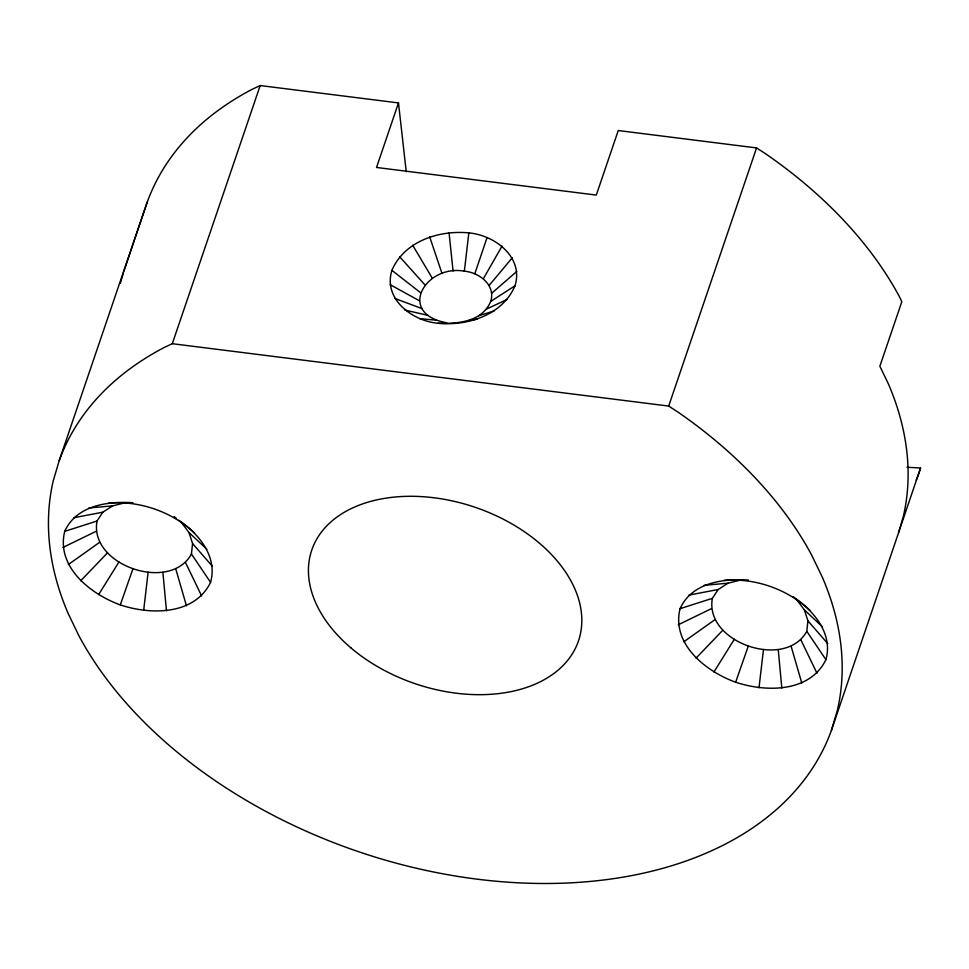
<?xml version="1.0" encoding="UTF-8"?>
<svg xmlns="http://www.w3.org/2000/svg" width="969" height="969" viewBox="0 0 969 969"><rect width="100%" height="100%" fill="white"/><g stroke="black" fill="none" stroke-linecap="round" stroke-linejoin="round"><path stroke-width="1.45" d="M178.744 520.232C198.778 533.689 217.807 556.727 210.564 582.345C194.563 615.351 150.534 615 120.289 604.91C90.565 594.118 55.899 566.877 64.717 531.363C76.321 505.467 107.62 501.034 132.959 502.729M181.058 522.025L189.016 532.562L192.577 543.573L191.426 553.989C170.132 593.089 88.7 565.181 97.045 521.007L102.823 512.201L112.658 505.879L125.582 502.645M792.945 596.638C813.33 610.337 833.328 633.411 825.927 659.659C809.914 692.665 765.885 692.314 735.641 682.224C705.916 671.432 671.263 644.191 680.068 608.677C691.684 582.781 722.971 578.348 748.31 580.043M796.409 599.339L804.367 609.876L807.94 620.887L806.777 631.303C785.484 670.403 704.063 642.495 712.397 598.321L718.174 589.515L728.01 583.193L740.934 579.959M143.666 610.434L148.136 572.158M438.073 323.258C457.429 323.961 482.114 322.011 490.738 301.407C495.874 285.031 479.122 272.422 464.369 271.175L468.826 232.899C439.248 229.919 404.327 241.124 391.912 270.351C382.925 298.997 412.249 321.066 438.073 323.258C467.664 326.238 502.584 315.034 514.987 285.807C523.975 257.16 494.65 235.092 468.826 232.899M759.018 687.748L763.487 649.472M446.794 322.81C396.224 313.702 425.367 264.053 464.369 271.175M406.241 171.743L398.489 102.92L260.189 85.551L252.025 89.378A409.003 270.472 18.8 0 0 147.118 202.424L59.23 460.59L53.21 480.963A409.003 270.472 18.8 0 0 68.121 613.401L78.961 635.894A409.003 270.472 18.8 0 0 477.232 879.174A409.003 270.472 18.8 0 0 831.402 730.432L920.55 468.003L906.948 467.264M120.326 283.311L123.499 272.543M147.118 202.424L123.899 271.199M831.402 730.432L837.422 710.059A409.003 270.472 18.8 0 0 822.524 577.621L811.683 555.128A409.003 270.472 18.8 0 0 677.961 412.091L668.695 406.072L172.3 343.704L164.136 347.532A409.003 270.472 18.8 0 0 59.23 460.59M898.578 532.538L903.338 516.441A409.003 270.472 18.8 0 0 888.44 384.003L879.864 366.221L901.836 301.686L899.559 296.962A409.003 270.472 18.8 0 0 765.849 153.938L756.571 147.918L618.258 130.536L596.298 195.072L376.529 167.467L398.489 102.92M920.55 468.003L919.29 472.278A409.003 270.472 18.8 0 1 916.214 480.2M474.798 273.803L487.092 237.502M172.3 343.704L260.189 85.551M668.695 406.072L756.571 147.918M120.289 604.91L133.007 568.585M735.641 682.224L748.359 645.899M483.361 278.697L502.063 246.078M98.596 594.687L118.969 561.972M713.947 672.001L734.32 639.286M489.188 285.395L512.274 257.778M80.73 580.758L107.414 552.96M696.093 658.072L722.765 630.274M491.743 293.219L516.731 271.477M68.436 564.479L99.456 542.434M683.799 641.793L714.807 619.748M490.738 301.407L514.987 285.807M62.924 547.461L95.883 531.424M678.276 624.775L711.234 608.738M486.305 309.172L507.223 299.397M64.717 531.363L97.045 521.007M680.068 608.677L712.397 598.321M478.856 315.737L494.19 310.892M73.644 517.761L102.823 512.201M688.995 595.075L718.174 589.515M469.141 320.473L477.184 319.176M88.845 507.986L112.658 505.879M704.197 585.3L728.01 583.193M108.819 502.996C140.033 500.67 171.622 511.608 194.551 532.962M724.17 580.31C755.384 577.984 786.973 588.922 809.902 610.276M419.807 318.656L436.353 320.182M404.836 310.08L427.801 315.276M394.625 298.379L421.963 308.59M390.18 284.692L419.42 300.765M391.912 270.351L420.413 292.577M174.117 516.622L176.431 518.427M804.367 609.876L822.196 626.543M189.016 532.562L206.845 549.229M399.676 256.761L424.858 284.813M807.94 620.887L827.72 643.561M192.577 543.573L212.368 566.247M806.777 631.303L825.927 659.659M191.426 553.989L210.564 582.345M412.709 245.266L432.295 278.236M801 640.097L816.988 673.261M185.636 562.783L201.637 595.947M429.727 236.981L442.021 273.512M791.164 646.42L801.787 683.036M175.813 569.106L186.436 605.722M449.059 232.73L453.068 271.078M778.24 649.654L781.813 688.026M162.889 572.34L166.462 610.712M351.214 648.14A140.88 93.169 18.8 0 0 578.105 641.962A140.88 93.169 18.8 0 0 406.035 496.358A140.88 93.169 18.8 0 0 351.214 648.14"/></g></svg>
